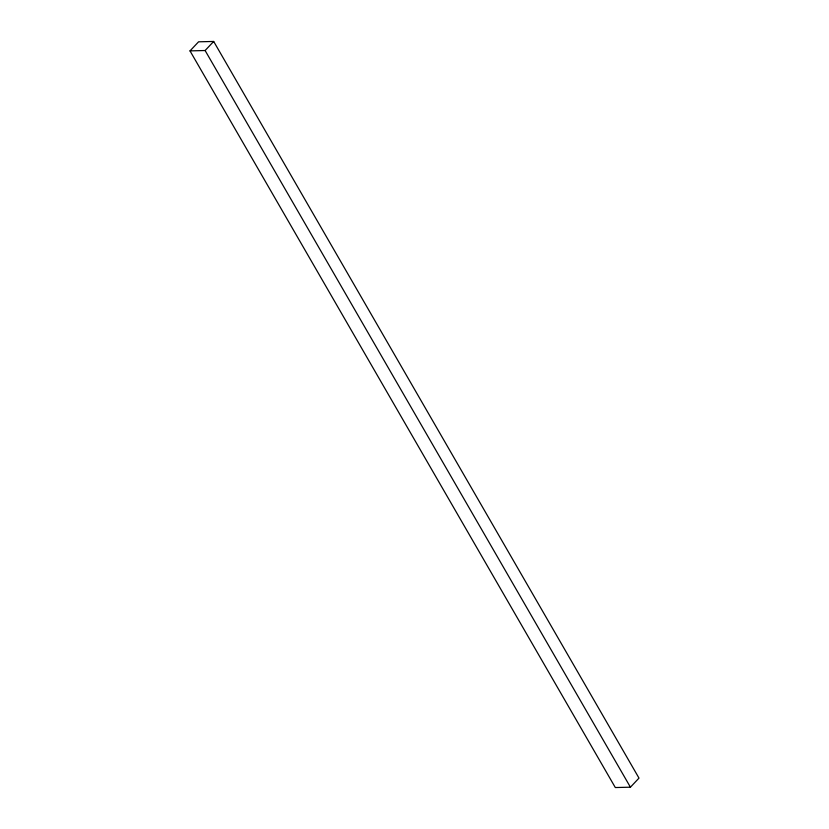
<?xml version="1.0" encoding="UTF-8"?>
<svg xmlns="http://www.w3.org/2000/svg" width="829" height="829" viewBox="0 0 829 829"><rect width="100%" height="100%" fill="white"/><g stroke="black" fill="none" stroke-linecap="round" stroke-linejoin="round"><path stroke-width="1.24" d="M190.007 50.89L198.577 41.813L213.685 41.45L638.993 778.11L630.423 787.187L615.315 787.55L190.007 50.89L205.115 50.517L213.685 41.45M205.115 50.517L630.423 787.187"/></g></svg>
